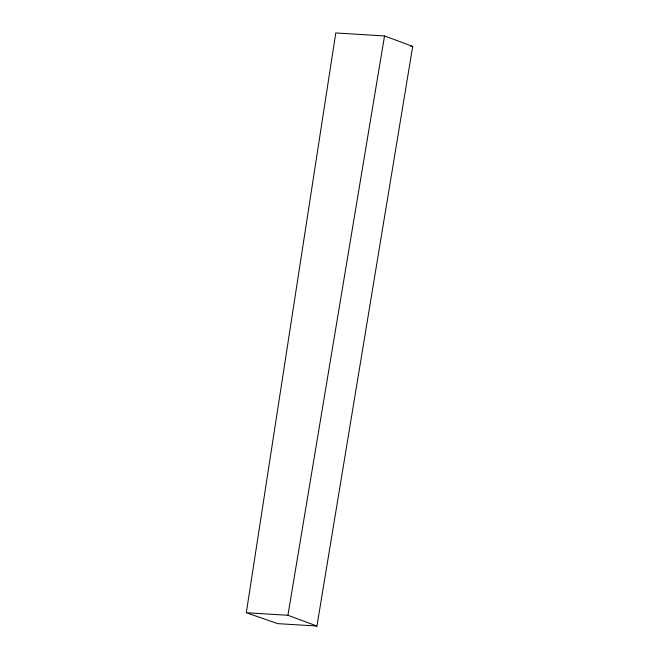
<?xml version="1.0" encoding="UTF-8"?>
<svg xmlns="http://www.w3.org/2000/svg" width="659" height="659" viewBox="0 0 659 659"><rect width="100%" height="100%" fill="white"/><g stroke="black" fill="none" stroke-linecap="round" stroke-linejoin="round"><path stroke-width="0.99" d="M246.301 612.73L335.777 32.95L384.543 35.948L412.699 46.394L316.93 626.05L277.686 623.636L246.301 612.73L287.917 615.284L316.93 626.05M287.917 615.284L384.543 35.948M410.681 46.27L412.699 46.394"/></g></svg>
